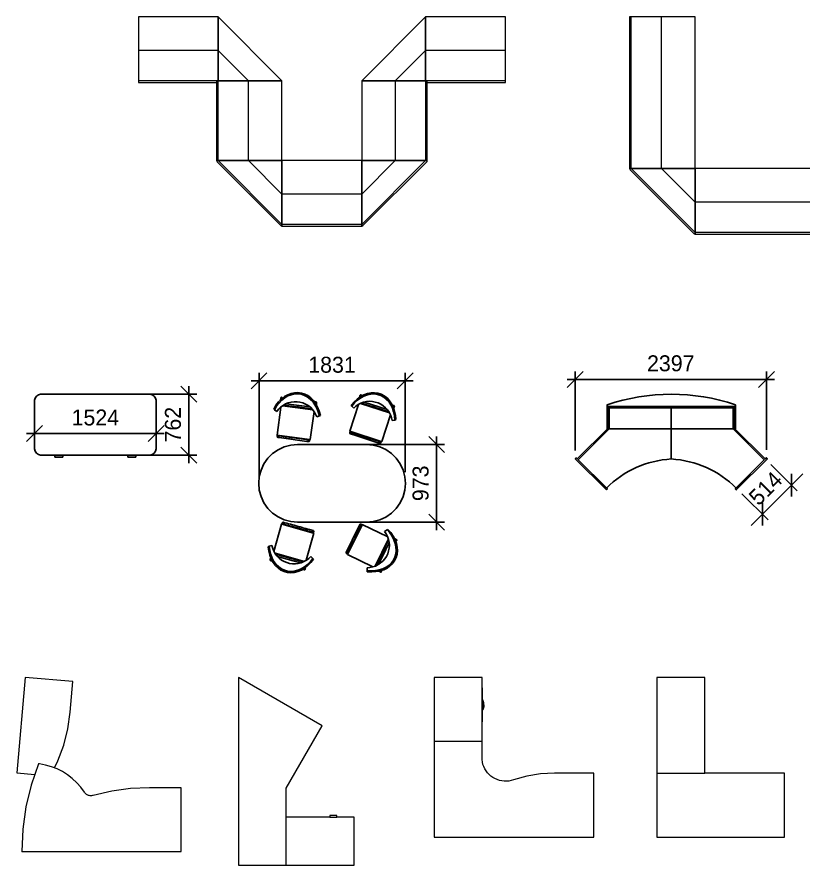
# Model space of a CAD drawing. Header units: millimetres. Extents: x 3103 to 179340, y -10977 to 70536.
# Drawn here: x 73174 to 83024, y 24674 to 35298 of the extents above; entities that cross this region are included whole.
import ezdxf

# ---------------------------------------------------------------- set-up
doc = ezdxf.new("R2010")
doc.units = ezdxf.units.MM
doc.header["$LTSCALE"] = 0.5
doc.linetypes.add('ELGO_LTYPE0', pattern=[0])
doc.layers.add('MEBEL', color=1, linetype='Continuous')
doc.layers.add('Интерьер - Мебель_Ном_пера__1', color=7, linetype='Continuous', lineweight=13)
doc.layers.add('Интерьер - Мебель_Ном_пера__11', color=171, linetype='Continuous', lineweight=18)
doc.layers.add('Интерьер - Мебель_Ном_пера__4', color=7, linetype='Continuous', lineweight=20, true_color=0x029e21)
doc.styles.add('WROMLATS', font='wromlats.shx', dxfattribs={"bigfont": 'bigfont.shx'})
doc.dimstyles.new('juka', dxfattribs={"dimscale": 100, "dimtxt": 2, "dimasz": 2, "dimexe": 1, "dimexo": 1, "dimgap": 1, "dimtad": 1, "dimtoh": 1, "dimdec": 0, "dimzin": 0, "dimdsep": 46, "dimtxsty": 'WROMLATS', "dimblk": 'OBLIQUE', "dimcen": -3, "dimdle": 1, "dimclrd": 256, "dimclre": 256, "dimclrt": 256, "dimadec": 0, "dimazin": 0, "dimtfac": 1, "dimtdec": 0, "dimtix": 1, "dimtmove": 2, "dimatfit": 3, "dimldrblk": 'ORIGIN2', "dimfxl": 1, "dimtvp": 2.5, "dimtolj": 1, "dimtzin": 0, "dimarcsym": 0})

# ---------------------------------------------------------------- blocks, each defined once
blk = doc.blocks.new('Cockpit Desk')
at = {"layer": 'Интерьер - Мебель_Ном_пера__4', "linetype": 'Continuous'}
for p, q in [((2350, 1450), (1750, 1450)), ((1750, 1450), (1750, 1410)), ((1750, 1410), (1750, 1370)), ((2350, 0), (2350, 1450)), ((1750, 1370), (1750, 1235)), ((1730, 1235), (1730, 1145)), ((1750, 1235), (1730, 1235)), ((1750, 1145), (1750, 1235)), ((1730, 1145), (1750, 1145)), ((1750, 1145), (1750, 1010)), ((606, 1050), (0, 0)), ((1386, 600), (606, 1050)), ((1750, 1010), (1750, 600)), ((2350, 600), (1386, 600)), ((0, 0), (2350, 0))]:
    blk.add_line(p, q, dxfattribs=at)
blk = doc.blocks.new('TWINLINE RECEPTION UNIT 2')
at = {"layer": 'Интерьер - Мебель_Ном_пера__11', "linetype": 'Continuous'}
for p, q in [((0, 1900), (-820, 1900)), ((-820, 1900), (-820, 0)), ((-420, 1900), (-820, 1900)), ((-820, 1900), (-820, 0)), ((-820, 1900), (-820, 0)), ((-800, 1900), (-820, 1900)), ((-800, 0), (-800, 1900)), ((-420, 0), (-420, 1900)), ((0, 0), (0, 1900)), ((2320, 1200), (1500, 1200)), ((1500, 1200), (1500, 0)), ((2320, 1200), (1920, 1200)), ((1920, 1200), (1920, 0)), ((2320, 1200), (2300, 1200)), ((2300, 1200), (2300, 0)), ((2320, 0), (2320, 1200)), ((2320, 0), (2320, 1200)), ((2320, 0), (2320, 1200)), ((-420, 0), (-820, 0)), ((-820, 0), (-814, -14)), ((-800, 0), (-820, 0)), ((-820, 0), (-814, -14)), ((-820, 0), (0, 0)), ((-820, 0), (-420, 0)), ((-820, 0), (-800, 0)), ((0, -800), (-800, 0)), ((0, 0), (-420, 0)), ((-420, 0), (0, -420)), ((0, -420), (-420, 0)), ((0, 0), (0, -820)), ((1500, 0), (0, 0)), ((0, -420), (0, 0)), ((1500, -820), (1500, 0)), ((1500, 0), (1500, -420)), ((1920, 0), (1500, 0)), ((-814, -14), (-9.8, -818)), ((-814, -14), (-9.8, -818)), ((1500, -420), (1920, 0)), ((1920, 0), (1500, -420)), ((2300, 0), (1500, -800)), ((1500, 0), (2320, 0)), ((1514, -814), (2318, -9.8)), ((1514, -814), (2318, -9.8)), ((2320, 0), (1920, 0)), ((1920, 0), (2320, 0)), ((2320, 0), (2300, 0)), ((2300, 0), (2320, 0)), ((2318, -9.8), (2320, 0)), ((2318, -9.8), (2320, 0)), ((1500, -420), (0, -420)), ((0, -420), (0, -820)), ((0, -820), (0, -420)), ((1500, -820), (1500, -420)), ((1500, -420), (1500, -820)), ((-9.8, -818), (0, -820)), ((-9.8, -818), (0, -820)), ((1500, -800), (0, -800)), ((0, -800), (0, -820)), ((0, -820), (0, -800)), ((0, -820), (1500, -820)), ((0, -820), (1500, -820)), ((0, -820), (1500, -820)), ((1500, -820), (1500, -800)), ((1500, -800), (1500, -820)), ((1500, -820), (1514, -814)), ((1500, -820), (1514, -814))]:
    blk.add_line(p, q, dxfattribs=at)
blk = doc.blocks.new('TWINLINE RECEPTION UNIT 3')
at = {"layer": 'Интерьер - Мебель_Ном_пера__11', "linetype": 'Continuous'}
for p, q in [((-1800, 1800), (-1800, 980)), ((-800, 1800), (-1800, 1800)), ((0, 1000), (-800, 1800)), ((-800, 1800), (-800, 1380)), ((-800, 980), (-800, 1800)), ((1800, 1800), (1000, 1000)), ((1800, 1380), (1800, 1800)), ((1800, 1800), (1800, 980)), ((2800, 1800), (1800, 1800)), ((2800, 980), (2800, 1800)), ((-800, 1380), (-1800, 1380)), ((-1800, 1380), (-1800, 980)), ((-800, 1380), (-420, 1000)), ((-800, 1380), (-800, 1000)), ((-420, 1000), (-800, 1380)), ((-800, 980), (-800, 1380)), ((1420, 1000), (1800, 1380)), ((1800, 1380), (1420, 1000)), ((1800, 1000), (1800, 1380)), ((2800, 1380), (1800, 1380)), ((1800, 1380), (1800, 980)), ((2800, 980), (2800, 1380)), ((-800, 1000), (-1800, 1000)), ((-1800, 1000), (-1800, 980)), ((-1800, 980), (-800, 980)), ((-1800, 980), (-800, 980)), ((-1800, 980), (-800, 980)), ((0, 1000), (-820, 1000)), ((-820, 1000), (-820, 0)), ((-420, 1000), (-820, 1000)), ((-820, 1000), (-820, 0)), ((-820, 1000), (-820, 0)), ((-800, 1000), (-820, 1000)), ((-800, 0), (-800, 1000)), ((-800, 1000), (-420, 1000)), ((-800, 980), (-800, 1000)), ((-420, 0), (-420, 1000)), ((-420, 1000), (0, 1000)), ((0, 0), (0, 1000)), ((1820, 1000), (1000, 1000)), ((1000, 1000), (1000, 0)), ((1000, 1000), (1420, 1000)), ((1820, 1000), (1420, 1000)), ((1420, 1000), (1420, 0)), ((1420, 1000), (1800, 1000)), ((1820, 1000), (1800, 1000)), ((1800, 1000), (1800, 0)), ((2800, 1000), (1800, 1000)), ((1800, 1000), (1800, 980)), ((1800, 980), (2800, 980)), ((1800, 980), (2800, 980)), ((1800, 980), (2800, 980)), ((1820, 0), (1820, 1000)), ((1820, 0), (1820, 1000)), ((1820, 0), (1820, 1000)), ((2800, 980), (2800, 1000)), ((-420, 0), (-820, 0)), ((-820, 0), (-814, -14)), ((-800, 0), (-820, 0)), ((-820, 0), (-814, -14)), ((-820, 0), (0, 0)), ((-820, 0), (-420, 0)), ((-820, 0), (-800, 0)), ((0, -800), (-800, 0)), ((0, 0), (-420, 0)), ((-420, 0), (0, -420)), ((0, -420), (-420, 0)), ((0, 0), (0, -820)), ((1000, 0), (0, 0)), ((0, -420), (0, 0)), ((1000, -820), (1000, 0)), ((1000, 0), (1000, -420)), ((1420, 0), (1000, 0)), ((-814, -14), (-10, -818)), ((-814, -14), (-10, -818)), ((1000, -420), (1420, 0)), ((1420, 0), (1000, -420)), ((1800, 0), (1000, -800)), ((1000, 0), (1820, 0)), ((1014, -814), (1818, -10)), ((1014, -814), (1818, -10)), ((1820, 0), (1420, 0)), ((1420, 0), (1820, 0)), ((1820, 0), (1800, 0)), ((1800, 0), (1820, 0)), ((1818, -10), (1820, 0)), ((1818, -10), (1820, 0)), ((1000, -420), (0, -420)), ((0, -420), (0, -820)), ((0, -820), (0, -420)), ((1000, -820), (1000, -420)), ((1000, -420), (1000, -820)), ((-10, -818), (0, -820)), ((-10, -818), (0, -820)), ((1000, -800), (0, -800)), ((0, -800), (0, -820)), ((0, -820), (0, -800)), ((0, -820), (1000, -820)), ((0, -820), (1000, -820)), ((0, -820), (1000, -820)), ((1000, -820), (1000, -800)), ((1000, -800), (1000, -820)), ((1000, -820), (1014, -814)), ((1000, -820), (1014, -814))]:
    blk.add_line(p, q, dxfattribs=at)
blk = doc.blocks.new('Thor Desk KL')
at = {"layer": 'Интерьер - Мебель_Ном_пера__1', "linetype": 'Continuous'}
for p, q in [((1342, 1394), (1939, 1447)), ((1375, 1010), (1342, 1394)), ((1939, 1447), (2044, 251)), ((1405, 802), (1375, 1010)), ((1457, 598), (1405, 802)), ((1531, 402), (1457, 598)), ((1575, 314), (1531, 402)), ((1542, 301), (1613, 328)), ((1613, 328), (1686, 349)), ((1686, 349), (1761, 363)), ((1761, 363), (1775, 365)), ((1775, 365), (1866, 99)), ((1350, 180), (1410, 226)), ((1410, 226), (1474, 267)), ((1474, 267), (1542, 301)), ((2044, 251), (1820, 232)), ((1244, 71), (1294, 128)), ((1294, 128), (1350, 180)), ((-15, -735), (-15, 65)), ((-15, 65), (385, 65)), ((385, 65), (622, 54)), ((622, 54), (857, 22)), ((857, 22), (1089, -32)), ((1187, -6), (1193, 2)), ((1193, 2), (1199, 9)), ((1199, 9), (1244, 71)), ((1866, 99), (1931, -175)), ((1089, -32), (1098, -34)), ((1098, -34), (1108, -35)), ((1108, -35), (1117, -36)), ((1117, -36), (1127, -35)), ((1127, -35), (1137, -33)), ((1137, -33), (1146, -31)), ((1146, -31), (1155, -28)), ((1155, -28), (1164, -23)), ((1164, -23), (1172, -18)), ((1172, -18), (1180, -12)), ((1180, -12), (1187, -6)), ((1931, -175), (1971, -454)), ((1971, -454), (1984, -735)), ((1984, -735), (-15, -735)), ((1984, -735), (1985, -735))]:
    blk.add_line(p, q, dxfattribs=at)
blk = doc.blocks.new('Thor Desk GH')
at = {"layer": 'Интерьер - Мебель_Ном_пера__1', "linetype": 'Continuous'}
for p, q in [((-15, 865), (-15, 65)), ((585, 865), (-15, 865)), ((585, 65), (585, 865)), ((590, 734), (585, 734)), ((590, 310), (590, 734)), ((601, 572), (590, 591)), ((599, 572), (590, 589)), ((599, 572), (590, 587)), ((597, 572), (590, 585)), ((597, 572), (590, 583)), ((597, 572), (599, 572)), ((600, 547), (597, 572)), ((599, 572), (601, 572)), ((604, 547), (599, 572)), ((600, 547), (599, 572)), ((599, 522), (600, 547)), ((599, 522), (604, 547)), ((608, 547), (601, 572)), ((604, 547), (601, 572)), ((600, 547), (604, 547)), ((604, 547), (608, 547)), ((604, 522), (604, 547)), ((604, 522), (608, 547)), ((609, 522), (608, 547)), ((597, 472), (590, 461)), ((601, 472), (590, 453)), ((599, 472), (590, 457)), ((601, 472), (590, 455)), ((599, 472), (590, 459)), ((600, 497), (597, 472)), ((604, 497), (597, 472)), ((599, 472), (597, 472)), ((604, 522), (599, 522)), ((599, 522), (600, 497)), ((604, 497), (599, 472)), ((608, 497), (599, 472)), ((601, 472), (599, 472)), ((604, 522), (600, 497)), ((604, 497), (600, 497)), ((608, 497), (601, 472)), ((609, 522), (604, 522)), ((604, 522), (604, 497)), ((609, 522), (604, 497)), ((608, 497), (604, 497)), ((609, 522), (608, 497)), ((585, 310), (590, 310)), ((-15, 65), (-15, -1135)), ((-15, 65), (585, 65)), ((585, -165), (585, 65)), ((590, -195), (585, -165)), ((597, -224), (590, -195)), ((607, -252), (597, -224)), ((620, -279), (607, -252)), ((636, -304), (620, -279)), ((654, -328), (636, -304)), ((675, -350), (654, -328)), ((697, -370), (675, -350)), ((721, -387), (697, -370)), ((747, -402), (721, -387)), ((775, -415), (747, -402)), ((803, -424), (775, -415)), ((832, -431), (803, -424)), ((980, -419), (951, -428)), ((1148, -373), (980, -419)), ((1319, -344), (1148, -373)), ((1493, -335), (1319, -344)), ((1985, -335), (1493, -335)), ((1985, -1135), (1985, -335)), ((862, -434), (832, -431)), ((892, -435), (862, -434)), ((922, -433), (892, -435)), ((951, -428), (922, -433)), ((-15, -1135), (1985, -1135))]:
    blk.add_line(p, q, dxfattribs=at)
blk = doc.blocks.new('Thor Desk C')
at = {"layer": 'Интерьер - Мебель_Ном_пера__1', "linetype": 'Continuous'}
for p, q in [((-15, 1265), (-15, 65)), ((585, 1265), (-15, 1265)), ((585, 65), (585, 1265)), ((-15, 65), (-15, -735)), ((-15, 65), (585, 65)), ((1585, 65), (585, 65)), ((1585, -735), (1585, 65)), ((-15, -735), (1585, -735))]:
    blk.add_line(p, q, dxfattribs=at)
blk = doc.blocks.new('_Oblique')
at = {"color": 0, "lineweight": -2}
blk.add_line((-0.5, -0.5), (0.5, 0.5), dxfattribs=at)
blk = doc.blocks.new('*D695')
at = {"layer": 'Defpoints', "color": 0, "transparency": 16777216}
for p in [(76207, 30740), (78038, 29497), (76207, 29414)]:
    blk.add_point(p, dxfattribs=at)
at = {"layer": 'MEBEL', "lineweight": -2, "transparency": 16777216}
for p, q in [((76207, 29514), (76207, 30840)), ((78038, 29597), (78038, 30840)), ((78138, 30740), (76107, 30740))]:
    blk.add_line(p, q, dxfattribs=at)
at = {"layer": 'MEBEL', "lineweight": -2, "transparency": 16777216, "xscale": 200, "yscale": 200, "zscale": 200, "rotation": 180}
blk.add_blockref('_Oblique', (76207, 30740), dxfattribs=at)
at = {"layer": 'MEBEL', "lineweight": -2, "transparency": 16777216, "xscale": 200, "yscale": 200, "zscale": 200}
blk.add_blockref('_Oblique', (78038, 30740), dxfattribs=at)
at = {"layer": 'MEBEL', "transparency": 16777216, "insert": (77122, 30940), "char_height": 200, "attachment_point": 5, "style": 'WROMLATS'}
blk.add_mtext('\\A1;1831', dxfattribs=at)
blk = doc.blocks.new('_Origin2')
at = {"color": 0, "linetype": 'ByBlock', "lineweight": -2}
blk.add_line((-0.5, 0), (-1, 0), dxfattribs=at)
for radius in [0.5, 0.25]:
    blk.add_circle((0, 0), radius, dxfattribs=at)
blk = doc.blocks.new('*D696')
at = {"layer": 'Defpoints', "color": 0, "transparency": 16777216}
for p in [(77122, 29942), (77122, 28970), (78433, 28970)]:
    blk.add_point(p, dxfattribs=at)
at = {"layer": 'MEBEL', "lineweight": -2, "transparency": 16777216}
for p, q in [((78433, 30042), (78433, 28870)), ((77222, 29942), (78533, 29942)), ((77222, 28970), (78533, 28970))]:
    blk.add_line(p, q, dxfattribs=at)
at = {"layer": 'MEBEL', "lineweight": -2, "transparency": 16777216, "xscale": 200, "yscale": 200, "zscale": 200}
for p, rotation in [((78433, 29942), 90), ((78433, 28970), 270)]:
    blk.add_blockref('_Oblique', p, dxfattribs=dict(at, rotation=rotation))
at = {"layer": 'MEBEL', "transparency": 16777216, "insert": (78233, 29456), "char_height": 200, "attachment_point": 5, "rotation": 90, "style": 'WROMLATS'}
blk.add_mtext('\\A1;973', dxfattribs=at)
blk = doc.blocks.new('*D711')
at = {"layer": 'Defpoints', "color": 0, "transparency": 16777216}
for p in [(80169, 30758), (80169, 29765), (82566, 29776)]:
    blk.add_point(p, dxfattribs=at)
at = {"layer": 'MEBEL', "lineweight": -2, "transparency": 16777216}
for p, q in [((80169, 29865), (80169, 30858)), ((82566, 29876), (82566, 30858)), ((82666, 30758), (80069, 30758))]:
    blk.add_line(p, q, dxfattribs=at)
at = {"layer": 'MEBEL', "lineweight": -2, "transparency": 16777216, "xscale": 200, "yscale": 200, "zscale": 200, "rotation": 180}
blk.add_blockref('_Oblique', (80169, 30758), dxfattribs=at)
at = {"layer": 'MEBEL', "lineweight": -2, "transparency": 16777216, "xscale": 200, "yscale": 200, "zscale": 200}
blk.add_blockref('_Oblique', (82566, 30758), dxfattribs=at)
at = {"layer": 'MEBEL', "transparency": 16777216, "insert": (81367, 30958), "char_height": 200, "attachment_point": 5, "style": 'WROMLATS'}
blk.add_mtext('\\A1;2397', dxfattribs=at)
blk = doc.blocks.new('*D712')
at = {"layer": 'Defpoints', "color": 0, "transparency": 16777216}
for p in [(82550, 29761), (82878, 29432), (82187, 29397)]:
    blk.add_point(p, dxfattribs=at)
at = {"layer": 'MEBEL', "lineweight": -2, "transparency": 16777216}
for p, q in [((82621, 29690), (82949, 29362)), ((82878, 29432), (83020, 29574)), ((82515, 29069), (82878, 29432)), ((82257, 29326), (82586, 28998)), ((82515, 29069), (82373, 28928))]:
    blk.add_line(p, q, dxfattribs=at)
at = {"layer": 'MEBEL', "lineweight": -2, "transparency": 16777216, "xscale": 200, "yscale": 200, "zscale": 200}
for p, rotation in [((82878, 29432), 225.0000000000665), ((82515, 29069), 45.00000000006651)]:
    blk.add_blockref('_Oblique', p, dxfattribs=dict(at, rotation=rotation))
at = {"layer": 'MEBEL', "transparency": 16777216, "insert": (82555, 29392), "char_height": 200, "attachment_point": 5, "rotation": 45, "style": 'WROMLATS'}
blk.add_mtext('\\A1;514', dxfattribs=at)
blk = doc.blocks.new('*D713')
at = {"layer": 'Defpoints', "color": 0, "transparency": 16777216}
for p in [(74738, 30572), (75329, 30572), (74738, 29810)]:
    blk.add_point(p, dxfattribs=at)
at = {"layer": 'MEBEL', "lineweight": -2, "transparency": 16777216}
for p, q in [((75329, 29710), (75329, 30672)), ((74838, 30572), (75429, 30572)), ((74838, 29810), (75429, 29810))]:
    blk.add_line(p, q, dxfattribs=at)
at = {"layer": 'MEBEL', "lineweight": -2, "transparency": 16777216, "xscale": 200, "yscale": 200, "zscale": 200}
for p, rotation in [((75329, 30572), 90), ((75329, 29810), 270)]:
    blk.add_blockref('_Oblique', p, dxfattribs=dict(at, rotation=rotation))
at = {"layer": 'MEBEL', "transparency": 16777216, "insert": (75129, 30191), "char_height": 200, "attachment_point": 5, "rotation": 90, "style": 'WROMLATS'}
blk.add_mtext('\\A1;762', dxfattribs=at)
blk = doc.blocks.new('*D714')
at = {"layer": 'Defpoints', "color": 0, "transparency": 16777216}
for p in [(73394, 30191), (74918, 30191), (73394, 30079)]:
    blk.add_point(p, dxfattribs=at)
at = {"layer": 'MEBEL', "lineweight": -2, "transparency": 16777216}
for p, q in [((75018, 30079), (73294, 30079)), ((73394, 30091), (73394, 29979)), ((74918, 30091), (74918, 29979))]:
    blk.add_line(p, q, dxfattribs=at)
at = {"layer": 'MEBEL', "lineweight": -2, "transparency": 16777216, "xscale": 200, "yscale": 200, "zscale": 200, "rotation": 180}
blk.add_blockref('_Oblique', (73394, 30079), dxfattribs=at)
at = {"layer": 'MEBEL', "lineweight": -2, "transparency": 16777216, "xscale": 200, "yscale": 200, "zscale": 200}
blk.add_blockref('_Oblique', (74918, 30079), dxfattribs=at)
at = {"layer": 'MEBEL', "transparency": 16777216, "insert": (74156, 30279), "char_height": 200, "attachment_point": 5, "style": 'WROMLATS'}
blk.add_mtext('\\A1;1524', dxfattribs=at)
blk = doc.blocks.new('ms_19')
at = {"color": 0, "linetype": 'ELGO_LTYPE0'}
for p, q in [((276, 1068), (273, 1044)), ((278, 1074), (276, 1071)), ((276, 1071), (276, 1068)), ((276, 1068), (277, 1064)), ((277, 1064), (279, 1061)), ((281, 1077), (278, 1074)), ((284, 1078), (281, 1077)), ((322, 1086), (284, 1055)), ((288, 1078), (284, 1078)), ((292, 1077), (288, 1078)), ((290, 1041), (327, 1071)), ((295, 1075), (292, 1077)), ((297, 1072), (295, 1075)), ((298, 1068), (297, 1072)), ((297, 1066), (298, 1068)), ((363, 1109), (322, 1086)), ((327, 1071), (366, 1094)), ((406, 1126), (363, 1109)), ((366, 1094), (407, 1110)), ((449, 1135), (406, 1126)), ((407, 1110), (449, 1119)), ((492, 1137), (449, 1135)), ((449, 1119), (491, 1120)), ((491, 1120), (532, 1115)), ((535, 1131), (492, 1137)), ((532, 1115), (572, 1102)), ((576, 1118), (535, 1131)), ((572, 1102), (609, 1082)), ((615, 1098), (576, 1118)), ((609, 1082), (644, 1056)), ((652, 1071), (615, 1098)), ((685, 1037), (652, 1071)), ((1274, 1086), (1233, 1056)), ((1237, 1042), (1278, 1071)), ((1269, 1099), (1261, 1076)), ((1269, 1099), (1270, 1103)), ((1269, 1096), (1269, 1099)), ((1270, 1092), (1269, 1096)), ((1270, 1103), (1272, 1105)), ((1273, 1090), (1270, 1092)), ((1272, 1105), (1275, 1107)), ((1276, 1088), (1273, 1090)), ((1318, 1109), (1274, 1086)), ((1275, 1107), (1279, 1108)), ((1278, 1088), (1276, 1088)), ((1278, 1071), (1319, 1093)), ((1279, 1108), (1282, 1107)), ((1282, 1107), (1286, 1106)), ((1286, 1106), (1288, 1103)), ((1288, 1103), (1290, 1100)), ((1290, 1096), (1289, 1094)), ((1290, 1100), (1290, 1096)), ((1362, 1125), (1318, 1109)), ((1319, 1093), (1362, 1109)), ((1407, 1134), (1362, 1125)), ((1362, 1109), (1405, 1118)), ((1405, 1118), (1448, 1119)), ((1451, 1135), (1407, 1134)), ((1448, 1119), (1489, 1113)), ((1494, 1129), (1451, 1135)), ((1489, 1113), (1529, 1100)), ((1535, 1116), (1494, 1129)), ((1529, 1100), (1566, 1081)), ((1573, 1096), (1535, 1116)), ((1566, 1081), (1599, 1055)), ((1608, 1069), (1573, 1096)), ((1639, 1035), (1608, 1069)), ((216, 977), (188, 930)), ((197, 920), (224, 965)), ((248, 1019), (216, 977)), ((224, 965), (255, 1006)), ((284, 1055), (248, 1019)), ((255, 1006), (290, 1041)), ((275, 954), (305, 976)), ((279, 1061), (282, 1059)), ((282, 1059), (285, 1058)), ((285, 1058), (287, 1058)), ((299, 972), (677, 921)), ((305, 976), (337, 994)), ((307, 977), (306, 971)), ((310, 979), (668, 931)), ((337, 994), (371, 1008)), ((342, 997), (438, 984)), ((360, 992), (360, 989)), ((371, 1008), (406, 1018)), ((385, 990), (386, 988)), ((406, 1018), (443, 1022)), ((438, 984), (642, 956)), ((438, 984), (438, 983)), ((443, 1022), (480, 1022)), ((463, 961), (463, 959)), ((464, 967), (464, 964)), ((480, 1022), (516, 1017)), ((492, 971), (491, 967)), ((516, 1017), (552, 1008)), ((552, 1008), (586, 993)), ((586, 993), (618, 975)), ((618, 975), (647, 952)), ((644, 1056), (676, 1024)), ((676, 1024), (704, 985)), ((714, 997), (685, 1037)), ((706, 1016), (704, 1013)), ((704, 1013), (704, 1011)), ((704, 985), (728, 942)), ((709, 1019), (706, 1016)), ((712, 1020), (709, 1019)), ((711, 1001), (713, 1000)), ((716, 1020), (712, 1020)), ((713, 1000), (717, 1000)), ((738, 953), (714, 997)), ((719, 1019), (716, 1020)), ((717, 1000), (720, 1002)), ((722, 1017), (719, 1019)), ((720, 1002), (723, 1004)), ((724, 1014), (722, 1017)), ((725, 1007), (722, 983)), ((723, 1004), (725, 1007)), ((725, 1010), (724, 1014)), ((725, 1007), (725, 1010)), ((1250, 988), (1141, 652)), ((1194, 1020), (1158, 979)), ((1158, 979), (1165, 968)), ((1165, 968), (1200, 1008)), ((1165, 968), (1190, 942)), ((1190, 942), (1217, 966)), ((1233, 1056), (1194, 1020)), ((1200, 1008), (1237, 1042)), ((1217, 966), (1248, 987)), ((1248, 987), (1281, 1004)), ((1275, 1001), (1637, 884)), ((1281, 1004), (1315, 1016)), ((1283, 1005), (1281, 999)), ((1287, 1006), (1630, 895)), ((1315, 1016), (1351, 1024)), ((1321, 1018), (1413, 988)), ((1337, 1010), (1337, 1007)), ((1351, 1024), (1388, 1027)), ((1362, 1004), (1362, 1002)), ((1388, 1027), (1425, 1025)), ((1413, 988), (1609, 925)), ((1413, 988), (1413, 987)), ((1425, 1025), (1461, 1018)), ((1434, 961), (1433, 960)), ((1436, 967), (1435, 964)), ((1461, 1018), (1496, 1007)), ((1464, 966), (1463, 962)), ((1496, 1007), (1529, 991)), ((1529, 991), (1560, 971)), ((1560, 971), (1588, 947)), ((1599, 1055), (1629, 1023)), ((1629, 1023), (1655, 985)), ((1665, 996), (1639, 1035)), ((1655, 985), (1676, 942)), ((1687, 952), (1665, 996)), ((1680, 970), (1683, 973)), ((1680, 967), (1680, 970)), ((1683, 973), (1686, 975)), ((1687, 955), (1685, 956)), ((1686, 975), (1689, 975)), ((1689, 975), (1693, 975)), ((1699, 960), (1692, 937)), ((1693, 975), (1696, 973)), ((1697, 957), (1694, 955)), ((1696, 973), (1699, 970)), ((1699, 960), (1697, 957)), ((1699, 970), (1700, 967)), ((1700, 963), (1699, 960)), ((1700, 967), (1700, 963)), ((188, 930), (197, 920)), ((197, 920), (227, 898)), ((227, 898), (249, 928)), ((277, 955), (230, 605)), ((249, 928), (275, 954)), ((646, 549), (693, 899)), ((647, 952), (673, 926)), ((671, 928), (670, 922)), ((673, 926), (695, 897)), ((695, 897), (713, 865)), ((713, 865), (727, 831)), ((728, 942), (747, 895)), ((758, 903), (738, 953)), ((747, 895), (761, 844)), ((773, 851), (758, 903)), ((761, 844), (773, 851)), ((1541, 523), (1650, 859)), ((1588, 947), (1613, 920)), ((1613, 920), (1634, 890)), ((1632, 892), (1630, 886)), ((1634, 890), (1651, 857)), ((1651, 857), (1663, 822)), ((1676, 942), (1691, 896)), ((1690, 955), (1687, 955)), ((1703, 904), (1687, 952)), ((1694, 955), (1690, 955)), ((1691, 896), (1702, 846)), ((1714, 852), (1703, 904)), ((1719, 798), (1714, 852)), ((727, 831), (761, 844)), ((1663, 822), (1671, 786)), ((1671, 786), (1707, 793)), ((1702, 846), (1707, 793)), ((1707, 793), (1719, 798)), ((1141, 652), (1534, 525)), ((1141, 635), (1143, 638)), ((1146, 651), (1142, 638)), ((1142, 638), (1143, 638)), ((1143, 638), (1146, 640)), ((1146, 640), (1150, 641)), ((1150, 641), (1154, 640)), ((1154, 640), (1157, 638)), ((1157, 638), (1160, 636)), ((1166, 644), (1163, 635)), ((230, 605), (231, 605)), ((231, 605), (635, 550)), ((232, 584), (233, 588)), ((233, 580), (232, 584)), ((235, 604), (233, 591)), ((233, 588), (235, 591)), ((233, 591), (235, 591)), ((235, 577), (233, 580)), ((235, 591), (237, 594)), ((238, 575), (235, 577)), ((237, 594), (241, 595)), ((242, 574), (238, 575)), ((241, 595), (245, 595)), ((241, 574), (287, 568)), ((241, 574), (241, 574)), ((241, 574), (241, 574)), ((241, 574), (241, 574)), ((245, 574), (242, 574)), ((245, 595), (248, 594)), ((249, 575), (245, 574)), ((248, 594), (251, 592)), ((252, 578), (249, 575)), ((251, 592), (253, 589)), ((253, 581), (252, 578)), ((253, 589), (254, 585)), ((254, 585), (253, 581)), ((256, 601), (255, 592)), ((255, 594), (387, 576)), ((268, 576), (267, 573)), ((287, 568), (604, 525)), ((287, 568), (288, 568)), ((291, 573), (290, 570)), ((292, 586), (292, 583)), ((315, 585), (315, 583)), ((315, 583), (316, 580)), ((316, 580), (315, 577)), ((339, 574), (339, 570)), ((387, 576), (412, 573)), ((387, 576), (387, 575)), ((387, 571), (387, 567)), ((411, 560), (410, 557)), ((412, 573), (619, 545)), ((412, 573), (412, 572)), ((617, 532), (618, 536)), ((618, 529), (617, 532)), ((618, 536), (620, 539)), ((620, 552), (619, 543)), ((620, 539), (622, 542)), ((622, 542), (626, 543)), ((626, 543), (630, 543)), ((630, 543), (633, 542)), ((633, 542), (636, 540)), ((635, 550), (639, 550)), ((636, 540), (638, 537)), ((638, 537), (639, 533)), ((638, 537), (639, 537)), ((639, 533), (638, 529)), ((639, 550), (642, 549)), ((639, 537), (641, 549)), ((642, 549), (645, 549)), ((645, 549), (646, 549)), ((1140, 631), (1141, 635)), ((1140, 628), (1140, 631)), ((1141, 624), (1140, 628)), ((1144, 621), (1141, 624)), ((1147, 620), (1144, 621)), ((1146, 620), (1191, 606)), ((1147, 620), (1146, 620)), ((1146, 620), (1146, 620)), ((1146, 620), (1146, 620)), ((1151, 619), (1147, 620)), ((1154, 620), (1151, 619)), ((1158, 622), (1154, 620)), ((1160, 625), (1158, 622)), ((1160, 636), (1161, 632)), ((1161, 628), (1160, 625)), ((1161, 632), (1161, 628)), ((1164, 637), (1291, 596)), ((1173, 617), (1172, 614)), ((1191, 606), (1517, 500)), ((1191, 606), (1192, 606)), ((1195, 610), (1194, 607)), ((1199, 623), (1199, 620)), ((1221, 613), (1220, 609)), ((1221, 618), (1221, 616)), ((1221, 616), (1221, 613)), ((1243, 602), (1242, 598)), ((1290, 590), (1289, 587)), ((1291, 596), (1315, 588)), ((1291, 596), (1291, 595)), ((1311, 576), (1310, 573)), ((1315, 588), (1513, 524)), ((1315, 588), (1315, 587)), ((243, 421), (319, 457)), ((319, 457), (401, 479)), ((401, 479), (486, 486)), ((486, 486), (1350, 486)), ((604, 525), (627, 522)), ((620, 525), (618, 529)), ((623, 523), (620, 525)), ((627, 522), (623, 523)), ((627, 522), (627, 522)), ((627, 522), (627, 522)), ((630, 522), (627, 522)), ((634, 524), (630, 522)), ((637, 526), (634, 524)), ((638, 529), (637, 526)), ((1350, 486), (1436, 479)), ((1436, 479), (1518, 457)), ((1511, 515), (1509, 512)), ((1509, 512), (1510, 508)), ((1510, 508), (1511, 505)), ((1513, 518), (1511, 515)), ((1511, 505), (1513, 502)), ((1516, 531), (1513, 523)), ((1516, 520), (1513, 518)), ((1513, 502), (1517, 500)), ((1520, 521), (1516, 520)), ((1517, 500), (1520, 500)), ((1517, 500), (1517, 500)), ((1518, 457), (1594, 422)), ((1523, 521), (1520, 521)), ((1520, 500), (1524, 500)), ((1527, 519), (1523, 521)), ((1524, 500), (1527, 502)), ((1529, 516), (1527, 519)), ((1527, 502), (1530, 505)), ((1531, 513), (1529, 516)), ((1530, 505), (1531, 509)), ((1531, 509), (1531, 513)), ((1532, 512), (1531, 513)), ((1536, 525), (1532, 512)), ((1534, 525), (1537, 524)), ((1537, 524), (1539, 523)), ((1539, 523), (1541, 523)), ((114, 314), (174, 373)), ((174, 373), (243, 421)), ((1594, 422), (1663, 374)), ((1663, 374), (1723, 314)), ((29, 165), (65, 243)), ((65, 243), (114, 314)), ((1723, 314), (1773, 243)), ((1773, 243), (1809, 165)), ((7, 84), (29, 165)), ((1809, 165), (1831, 83)), ((0, 0), (7, 84)), ((7, -84), (0, 0)), ((1831, 83), (1838, -1)), ((29, -165), (7, -84)), ((1830, -84), (1809, -166)), ((1838, -1), (1830, -84)), ((65, -243), (29, -165)), ((1809, -166), (1772, -244)), ((114, -314), (65, -243)), ((174, -373), (114, -314)), ((1723, -315), (1663, -374)), ((1772, -244), (1723, -315)), ((243, -421), (174, -373)), ((319, -457), (243, -421)), ((1594, -422), (1518, -457)), ((1663, -374), (1594, -422)), ((191, -853), (285, -512)), ((285, -512), (286, -512)), ((286, -512), (288, -513)), ((288, -513), (688, -623)), ((289, -513), (293, -501)), ((293, -501), (294, -501)), ((294, -498), (295, -494)), ((294, -501), (294, -498)), ((296, -505), (294, -501)), ((295, -494), (297, -491)), ((298, -507), (296, -505)), ((297, -491), (300, -489)), ((302, -509), (298, -507)), ((300, -489), (304, -488)), ((305, -509), (302, -509)), ((304, -488), (307, -488)), ((309, -508), (305, -509)), ((329, -494), (307, -488)), ((307, -488), (311, -490)), ((307, -488), (307, -488)), ((307, -488), (307, -488)), ((312, -506), (309, -508)), ((312, -510), (310, -519)), ((311, -490), (313, -492)), ((314, -503), (312, -506)), ((312, -512), (513, -567)), ((313, -492), (315, -496)), ((315, -500), (314, -503)), ((315, -496), (315, -500)), ((401, -479), (319, -457)), ((352, -500), (329, -494)), ((375, -507), (352, -500)), ((398, -513), (375, -507)), ((422, -520), (398, -513)), ((486, -486), (401, -479)), ((446, -526), (422, -520)), ((470, -533), (446, -526)), ((1350, -486), (486, -486)), ((1295, -521), (1114, -892)), ((1266, -515), (1245, -557)), ((1265, -516), (1264, -519)), ((1264, -519), (1264, -523)), ((1264, -523), (1266, -526)), ((1267, -513), (1265, -516)), ((1266, -515), (1267, -513)), ((1266, -515), (1266, -515)), ((1266, -515), (1266, -515)), ((1266, -515), (1266, -515)), ((1266, -515), (1266, -515)), ((1266, -526), (1269, -529)), ((1267, -513), (1271, -511)), ((1269, -529), (1272, -531)), ((1271, -511), (1274, -510)), ((1272, -531), (1276, -531)), ((1274, -510), (1278, -510)), ((1276, -531), (1279, -530)), ((1278, -510), (1281, -512)), ((1279, -530), (1282, -528)), ((1281, -512), (1284, -514)), ((1282, -528), (1285, -525)), ((1284, -513), (1296, -519)), ((1284, -514), (1284, -513)), ((1285, -518), (1284, -514)), ((1286, -522), (1285, -518)), ((1285, -525), (1286, -522)), ((1297, -518), (1295, -521)), ((1298, -516), (1297, -518)), ((1616, -669), (1298, -514)), ((1298, -514), (1298, -516)), ((1436, -479), (1350, -486)), ((1518, -457), (1436, -479)), ((495, -540), (470, -533)), ((519, -546), (495, -540)), ((513, -567), (513, -566)), ((513, -567), (538, -574)), ((517, -551), (516, -555)), ((543, -553), (519, -546)), ((538, -574), (537, -573)), ((539, -565), (538, -568)), ((538, -574), (666, -609)), ((567, -560), (543, -553)), ((591, -566), (567, -560)), ((587, -574), (586, -578)), ((615, -573), (591, -566)), ((690, -623), (596, -964)), ((609, -584), (608, -588)), ((608, -588), (608, -590)), ((608, -590), (608, -593)), ((638, -579), (615, -573)), ((631, -594), (631, -597)), ((635, -581), (634, -583)), ((637, -579), (638, -579)), ((638, -579), (682, -591)), ((657, -587), (656, -589)), ((667, -607), (664, -616)), ((669, -597), (668, -600)), ((668, -600), (669, -604)), ((672, -594), (669, -597)), ((669, -604), (670, -608)), ((670, -608), (673, -610)), ((675, -592), (672, -594)), ((673, -610), (676, -612)), ((678, -591), (675, -592)), ((676, -612), (680, -612)), ((682, -591), (678, -591)), ((680, -612), (684, -611)), ((682, -591), (683, -591)), ((685, -593), (682, -591)), ((683, -592), (683, -591)), ((683, -591), (683, -591)), ((683, -591), (683, -591)), ((684, -611), (687, -609)), ((688, -595), (685, -593)), ((688, -610), (685, -622)), ((687, -609), (689, -606)), ((687, -609), (688, -610)), ((690, -599), (688, -595)), ((688, -623), (690, -623)), ((689, -606), (690, -603)), ((690, -603), (690, -599)), ((1245, -557), (1095, -865)), ((1280, -535), (1222, -654)), ((1231, -606), (1234, -608)), ((1245, -557), (1245, -558)), ((1245, -587), (1248, -588)), ((1246, -560), (1249, -562)), ((1248, -588), (1251, -588)), ((1251, -588), (1253, -588)), ((1257, -539), (1259, -541)), ((1258, -567), (1261, -567)), ((1278, -534), (1287, -538)), ((1608, -582), (1578, -603)), ((1578, -603), (1599, -634)), ((1599, -634), (1615, -667)), ((1620, -577), (1608, -582)), ((1642, -622), (1608, -582)), ((1656, -618), (1620, -577)), ((1671, -664), (1642, -622)), ((1685, -662), (1656, -618)), ((1211, -677), (1119, -865)), ((1196, -670), (1199, -672)), ((1211, -677), (1210, -677)), ((1222, -654), (1211, -677)), ((1213, -652), (1216, -653)), ((1222, -654), (1221, -655)), ((1625, -695), (1458, -1038)), ((1628, -708), (1470, -1033)), ((1615, -667), (1627, -702)), ((1622, -701), (1628, -704)), ((1627, -702), (1635, -738)), ((1635, -738), (1637, -775)), ((1694, -708), (1671, -664)), ((1709, -707), (1685, -662)), ((1710, -753), (1694, -708)), ((1702, -693), (1723, -703)), ((1726, -753), (1709, -707)), ((1713, -706), (1711, -709)), ((1711, -709), (1711, -711)), ((1716, -704), (1713, -706)), ((1717, -724), (1715, -723)), ((1720, -703), (1716, -704)), ((1721, -724), (1717, -724)), ((1723, -703), (1720, -703)), ((1724, -723), (1721, -724)), ((1723, -703), (1726, -705)), ((1727, -721), (1724, -723)), ((1726, -705), (1729, -707)), ((1729, -718), (1727, -721)), ((1729, -707), (1730, -711)), ((1730, -714), (1729, -718)), ((1730, -711), (1730, -714)), ((131, -789), (119, -795)), ((119, -795), (126, -849)), ((126, -849), (139, -900)), ((166, -781), (131, -789)), ((131, -789), (138, -842)), ((138, -842), (151, -891)), ((176, -817), (166, -781)), ((190, -851), (176, -817)), ((1593, -831), (1503, -1016)), ((1562, -846), (1563, -847)), ((1566, -849), (1569, -851)), ((1593, -831), (1592, -831)), ((1635, -744), (1593, -831)), ((1613, -782), (1616, -782)), ((1628, -847), (1616, -882)), ((1622, -758), (1625, -759)), ((1635, -811), (1628, -847)), ((1637, -775), (1635, -811)), ((1720, -797), (1710, -753)), ((1718, -883), (1722, -841)), ((1722, -841), (1720, -797)), ((1736, -799), (1726, -753)), ((1733, -889), (1738, -845)), ((1738, -845), (1736, -799)), ((139, -900), (158, -948)), ((152, -933), (145, -956)), ((145, -956), (148, -953)), ((145, -956), (145, -959)), ((148, -953), (151, -951)), ((151, -891), (168, -937)), ((151, -951), (154, -950)), ((154, -950), (158, -951)), ((158, -948), (181, -991)), ((158, -951), (160, -951)), ((168, -937), (191, -979)), ((208, -883), (190, -851)), ((204, -877), (572, -978)), ((230, -912), (208, -883)), ((211, -879), (209, -885)), ((212, -888), (412, -943)), ((256, -938), (230, -912)), ((234, -916), (433, -971)), ((285, -961), (256, -938)), ((382, -948), (381, -951)), ((410, -948), (409, -951)), ((412, -943), (411, -945)), ((412, -943), (439, -950)), ((439, -950), (465, -957)), ((627, -941), (598, -963)), ((653, -915), (627, -941)), ((647, -981), (680, -940)), ((680, -940), (653, -915)), ((654, -994), (688, -951)), ((688, -951), (680, -940)), ((1094, -868), (1095, -865)), ((1095, -865), (1094, -868)), ((1094, -872), (1094, -868)), ((1096, -876), (1094, -872)), ((1095, -865), (1097, -862)), ((1095, -865), (1095, -865)), ((1098, -878), (1096, -876)), ((1097, -862), (1100, -860)), ((1102, -880), (1098, -878)), ((1100, -860), (1104, -859)), ((1105, -880), (1102, -880)), ((1104, -859), (1108, -859)), ((1109, -879), (1105, -880)), ((1105, -880), (1105, -882)), ((1105, -882), (1117, -887)), ((1108, -859), (1111, -861)), ((1112, -877), (1109, -879)), ((1111, -861), (1114, -864)), ((1114, -874), (1112, -877)), ((1114, -864), (1115, -867)), ((1115, -871), (1114, -874)), ((1114, -892), (1432, -1047)), ((1115, -867), (1115, -871)), ((1118, -864), (1126, -868)), ((1580, -946), (1556, -974)), ((1560, -876), (1564, -878)), ((1600, -916), (1580, -946)), ((1616, -882), (1600, -916)), ((1688, -961), (1706, -924)), ((1703, -969), (1722, -930)), ((1706, -924), (1718, -883)), ((1722, -930), (1733, -889)), ((145, -959), (145, -963)), ((145, -963), (146, -966)), ((146, -966), (149, -969)), ((149, -969), (153, -970)), ((153, -970), (156, -971)), ((156, -971), (160, -970)), ((160, -970), (163, -968)), ((163, -968), (165, -965)), ((165, -965), (166, -962)), ((181, -991), (209, -1029)), ((191, -979), (218, -1015)), ((209, -1029), (242, -1060)), ((218, -1015), (250, -1046)), ((242, -1060), (278, -1086)), ((250, -1046), (285, -1071)), ((317, -980), (285, -961)), ((351, -994), (317, -980)), ((386, -1004), (351, -994)), ((423, -1009), (386, -1004)), ((460, -1009), (423, -1009)), ((433, -971), (433, -970)), ((433, -971), (526, -997)), ((496, -1004), (460, -1009)), ((465, -957), (560, -984)), ((484, -982), (484, -985)), ((532, -995), (496, -1004)), ((509, -986), (509, -989)), ((531, -1072), (572, -1048)), ((566, -981), (532, -995)), ((565, -976), (564, -982)), ((598, -963), (566, -981)), ((572, -1048), (611, -1018)), ((576, -1062), (616, -1031)), ((588, -1053), (582, -1076)), ((611, -1018), (647, -981)), ((616, -1031), (654, -994)), ((1394, -1055), (1357, -1057)), ((1357, -1057), (1359, -1094)), ((1430, -1048), (1394, -1055)), ((1465, -1036), (1430, -1048)), ((1461, -1031), (1467, -1034)), ((1497, -1019), (1465, -1036)), ((1528, -998), (1497, -1019)), ((1556, -974), (1528, -998)), ((1556, -1070), (1597, -1049)), ((1566, -1082), (1608, -1061)), ((1597, -1049), (1633, -1024)), ((1608, -1061), (1645, -1035)), ((1633, -1024), (1663, -995)), ((1645, -1035), (1677, -1004)), ((1663, -995), (1688, -961)), ((1677, -1004), (1703, -969)), ((278, -1086), (317, -1105)), ((285, -1071), (322, -1089)), ((317, -1105), (359, -1116)), ((322, -1089), (362, -1100)), ((359, -1116), (402, -1120)), ((362, -1100), (404, -1103)), ((402, -1120), (446, -1116)), ((404, -1103), (446, -1100)), ((446, -1100), (489, -1090)), ((446, -1116), (490, -1106)), ((489, -1090), (531, -1072)), ((490, -1106), (534, -1087)), ((534, -1087), (576, -1062)), ((561, -1071), (561, -1074)), ((561, -1074), (561, -1077)), ((561, -1077), (563, -1080)), ((563, -1080), (565, -1083)), ((565, -1083), (569, -1084)), ((569, -1084), (572, -1085)), ((574, -1065), (572, -1065)), ((572, -1085), (576, -1084)), ((577, -1066), (574, -1065)), ((576, -1084), (579, -1082)), ((580, -1069), (577, -1066)), ((579, -1082), (581, -1079)), ((582, -1072), (580, -1069)), ((581, -1079), (582, -1076)), ((582, -1076), (582, -1072)), ((1359, -1094), (1361, -1107)), ((1359, -1094), (1411, -1097)), ((1361, -1107), (1416, -1110)), ((1411, -1097), (1462, -1093)), ((1416, -1110), (1469, -1106)), ((1462, -1093), (1511, -1084)), ((1469, -1106), (1519, -1097)), ((1525, -1110), (1503, -1100)), ((1511, -1084), (1556, -1070)), ((1519, -1097), (1566, -1082)), ((1522, -1097), (1521, -1101)), ((1521, -1101), (1521, -1104)), ((1521, -1104), (1522, -1108)), ((1523, -1095), (1522, -1097)), ((1522, -1108), (1525, -1110)), ((1528, -1112), (1525, -1110)), ((1532, -1112), (1528, -1112)), ((1535, -1111), (1532, -1112)), ((1535, -1092), (1537, -1093)), ((1538, -1109), (1535, -1111)), ((1537, -1093), (1540, -1095)), ((1540, -1106), (1538, -1109)), ((1540, -1095), (1541, -1099)), ((1541, -1102), (1540, -1106)), ((1541, -1099), (1541, -1102))]:
    blk.add_line(p, q, dxfattribs=at)
blk = doc.blocks.new('ms_30')
blk.add_lwpolyline([(1616, 1066), (1616, 764), (10, 764), (10, 1066, -0.164215), (1616, 1067)], format="xyb")
blk.add_lwpolyline([(0, 0), (-391, 391), (-379, 403), (-364, 387), (20, 771), (20, 1045), (1607, 1046), (1606, 771), (1990, 387), (2006, 403), (2017, 391), (1627, 0), (1615, 12), (1979, 375), (1590, 764), (1590, 1029), (37, 1029), (37, 764), (-352, 375), (12, 12), (0, 0)])
for points in [[(813, 387, 0.183942), (0, 23), (-352, 375), (37, 764), (37, 1029), (813, 1029)], [(813, 387, -0.183942), (1627, 23), (1979, 375), (1590, 764), (1590, 1029), (813, 1029)]]:
    blk.add_lwpolyline(points, format="xyb", close=True)
blk = doc.blocks.new('ms_31')
at = {"linetype": 'Continuous'}
for p, q in [((76.2, 381), (1447.799746, 381)), ((0, -304.8), (0, 304.8)), ((1523.999746, 304.8), (1523.999746, -304.8)), ((1447.799746, -381), (76.2, -381)), ((253.999746, -381), (253.999746, -406.4)), ((253.999746, -406.4), (355.599746, -406.4)), ((355.599746, -406.4), (355.599746, -381)), ((1168.399746, -406.4), (1168.399746, -381)), ((1269.999746, -406.4), (1168.399746, -406.4)), ((1269.999746, -381), (1269.999746, -406.4))]:
    blk.add_line(p, q, dxfattribs=at)
for centre, start, end in [((88.9, 292.1), 98.1301000002, 171.8698999999), ((1435.099746, 292.1), 8.1301020001, 81.8698999998), ((88.9, -292.1), 188.1301000001, 261.8698999998), ((1435.099746, -292.1), 278.1301000002, 351.8698999999)]:
    blk.add_arc(centre, 89.802564, start, end, dxfattribs=at)

msp = doc.modelspace()

# ---------------------------------------------------------------- block references
at = {"layer": 'MEBEL', "linetype": 'Continuous'}
for name, p in [('TWINLINE RECEPTION UNIT 3', (76495, 33497.8)), ('TWINLINE RECEPTION UNIT 2', (81671.2, 33397.8)), ('Thor Desk GH', (78416.6, 26159.3)), ('Thor Desk C', (81207.1, 25759.3))]:
    msp.add_blockref(name, p, dxfattribs=at)
at = {"layer": 'MEBEL'}
for name, p in [('ms_30', (80559.9, 29373.7)), ('ms_31', (73393.6, 30191.2)), ('ms_19', (76203.4, 29456))]:
    msp.add_blockref(name, p, dxfattribs=at)
at = {"layer": 'MEBEL', "linetype": 'Continuous', "xscale": -1}
msp.add_blockref('Thor Desk KL', (75217.7, 25577.7), dxfattribs=at)
at = {"layer": 'MEBEL', "linetype": 'Continuous', "rotation": 270}
msp.add_blockref('Cockpit Desk', (75949, 27024.3), dxfattribs=at)

# ---------------------------------------------------------------- dimensions: what is measured, and where the dimension line sits
at = {"layer": 'MEBEL'}
for base, p1, p2, picture, middle in [((76207, 30740.2), (78037.7, 29497.4), (76207, 29414.1), '*D695', (77122.4, 30940.2)), ((80169, 30758.2), (82565.7, 29776.2), (80169, 29764.6), '*D711', (81367.4, 30958.2)), ((73393.6, 30079.2), (74917.6, 30191.2), (73393.6, 30191.2), '*D714', (74155.6, 30279.2))]:
    dim = msp.add_linear_dim(base=base, p1=p1, p2=p2, dimstyle='juka', dxfattribs=at)
    dim.commit()
    dim.dimension.update_dxf_attribs({"geometry": picture, "text_midpoint": middle})
for base, p1, p2, picture, middle in [((75329.2, 30572.2), (74737.8, 29810.2), (74737.8, 30572.2), '*D713', (75129.2, 30191.2)), ((78433.4, 28969.6), (77121.8, 29942.4), (77121.8, 28969.6), '*D696', (78233.4, 29456))]:
    dim = msp.add_linear_dim(base=base, p1=p1, p2=p2, angle=90, dimstyle='juka', dxfattribs=at)
    dim.commit()
    dim.dimension.update_dxf_attribs({"geometry": picture, "text_midpoint": middle})
dim = msp.add_aligned_dim(p1=(82186.7, 29397.2), p2=(82550.1, 29760.7), distance=-464.2, dimstyle='juka', dxfattribs=at)
dim.commit()
dim.dimension.update_dxf_attribs({"geometry": '*D712', "text_midpoint": (82555.2, 29392.1)})

doc.saveas('drawing.dxf')
